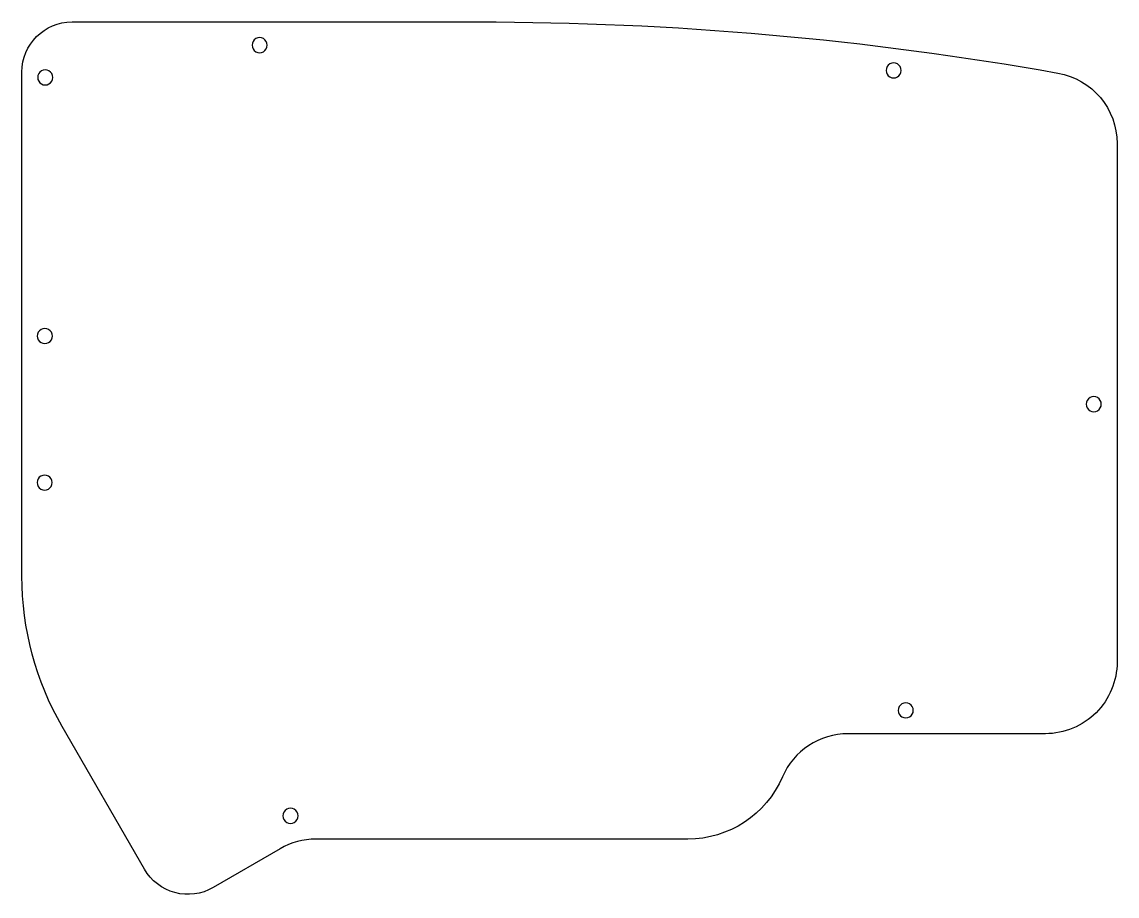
# Model space of a CAD drawing. Extents: x 0 to 620, y 0 to 245.
# Drawn here: x 0.1 to 152.9, y -0.1 to 121.8 of the extents above; entities that cross this region are included whole.
import ezdxf

# ---------------------------------------------------------------- set-up
doc = ezdxf.new("R2010")
doc.units = 0
doc.layers.add('Layer_1', color=7, linetype='CONTINUOUS')

msp = doc.modelspace()

# ---------------------------------------------------------------- linework, layer by layer
at = {"layer": 'Layer_1', "color": 7}
for points in [[(7.132136, 121.841951), (63.765379, 121.841951)], [(0.132148, 44.515346), (0.132148, 114.841963)], [(152.905043, 104.857932), (152.905043, 32.546938)], [(17.223905, 3.635671), (5.748992, 23.532862)], [(142.905063, 22.546947), (115.39403, 22.546947)], [(93.017782, 7.835317), (41.159023, 7.835317)], [(36.148992, 6.48978), (26.794772, 1.074641)]]:
    msp.add_lwpolyline(points, dxfattribs=at)
for points in [[(0.132148, 114.841963), (0.132148, 118.707951), (3.266149, 121.841951), (7.132136, 121.841951)], [(63.765379, 121.841951), (90.886344, 121.841951), (117.954611, 119.453191), (144.656408, 114.703359)], [(32.770295, 119.50447), (32.445424, 119.316904), (32.245296, 118.970271), (32.245296, 118.595143)], [(33.820295, 119.50447), (33.495424, 119.692032), (33.095168, 119.692032), (32.770295, 119.50447)], [(34.345293, 118.595143), (34.345293, 118.970271), (34.145165, 119.316904), (33.820295, 119.50447)], [(32.245296, 118.595143), (32.245296, 118.220015), (32.445424, 117.873382), (32.770295, 117.685819)], [(32.770295, 117.685819), (33.095168, 117.498254), (33.495424, 117.498254), (33.820295, 117.685819)], [(33.820295, 117.685819), (34.145165, 117.873382), (34.345293, 118.220015), (34.345293, 118.595143)], [(122.255252, 115.984125), (121.930382, 116.171688), (121.530126, 116.171688), (121.205255, 115.984125)], [(2.856913, 115.009619), (2.532045, 114.822056), (2.331914, 114.47542), (2.331914, 114.100295)], [(3.90691, 115.009619), (3.582042, 115.197181), (3.181784, 115.197181), (2.856913, 115.009619)], [(4.431911, 114.100295), (4.431911, 114.47542), (4.231781, 114.822056), (3.90691, 115.009619)], [(121.205255, 115.984125), (120.880384, 115.796562), (120.680254, 115.449927), (120.680254, 115.074801)], [(120.680254, 115.074801), (120.680254, 114.69967), (120.880384, 114.35304), (121.205255, 114.165475)], [(122.780251, 115.074801), (122.780251, 115.449927), (122.580123, 115.796562), (122.255252, 115.984125)], [(122.255252, 114.165475), (122.580123, 114.35304), (122.780251, 114.69967), (122.780251, 115.074801)], [(144.656408, 114.703359), (149.428721, 113.854436), (152.905043, 109.70516), (152.905043, 104.857932)], [(2.331914, 114.100295), (2.331914, 113.725166), (2.532045, 113.378534), (2.856913, 113.190968)], [(2.856913, 113.190968), (3.181784, 113.003405), (3.582042, 113.003405), (3.90691, 113.190968)], [(3.90691, 113.190968), (4.231781, 113.378534), (4.431911, 113.725166), (4.431911, 114.100295)], [(121.205255, 114.165475), (121.530126, 113.977909), (121.930382, 113.977909), (122.255252, 114.165475)], [(2.805351, 78.930809), (2.48048, 78.743247), (2.28035, 78.396616), (2.28035, 78.021491)], [(2.28035, 78.021491), (2.28035, 77.646365), (2.48048, 77.299735), (2.805351, 77.112172)], [(3.855348, 78.930809), (3.530478, 79.118372), (3.130222, 79.118372), (2.805351, 78.930809)], [(4.380347, 78.021491), (4.380347, 78.396616), (4.180219, 78.743247), (3.855348, 78.930809)], [(3.855348, 77.112172), (4.180219, 77.299735), (4.380347, 77.646365), (4.380347, 78.021491)], [(2.805351, 77.112172), (3.130222, 76.924609), (3.530478, 76.924609), (3.855348, 77.112172)], [(149.130066, 69.425959), (148.805196, 69.238396), (148.605067, 68.891766), (148.605067, 68.516641)], [(150.180064, 69.425959), (149.855194, 69.613522), (149.454937, 69.613522), (149.130066, 69.425959)], [(150.705064, 68.516641), (150.705064, 68.891766), (150.504935, 69.238396), (150.180064, 69.425959)], [(148.605067, 68.516641), (148.605067, 68.141515), (148.805196, 67.794885), (149.130066, 67.607322)], [(149.130066, 67.607322), (149.454937, 67.419759), (149.855194, 67.419759), (150.180064, 67.607322)], [(150.180064, 67.607322), (150.504935, 67.794885), (150.705064, 68.141515), (150.705064, 68.516641)], [(2.776123, 58.480878), (2.451252, 58.293289), (2.251124, 57.946659), (2.251124, 57.571533)], [(3.82612, 58.480878), (3.501249, 58.668441), (3.100993, 58.668441), (2.776123, 58.480878)], [(4.351118, 57.571533), (4.351118, 57.946659), (4.150991, 58.293289), (3.82612, 58.480878)], [(2.251124, 57.571533), (2.251124, 57.196408), (2.451252, 56.849778), (2.776123, 56.662215)], [(2.776123, 56.662215), (3.100993, 56.474652), (3.501249, 56.474652), (3.82612, 56.662215)], [(3.82612, 56.662215), (4.150991, 56.849778), (4.351118, 57.196408), (4.351118, 57.571533)], [(5.748992, 23.532862), (2.06921, 29.913491), (0.132145, 37.149675), (0.132148, 44.515346)], [(152.905043, 32.546938), (152.905045, 29.894758), (151.85148, 27.351217), (149.97612, 25.47588)], [(122.896437, 26.70627), (122.571567, 26.518707), (122.371436, 26.172077), (122.371436, 25.796951)], [(123.946435, 26.70627), (123.621564, 26.893833), (123.221307, 26.893833), (122.896437, 26.70627)], [(124.471434, 25.796951), (124.471434, 26.172077), (124.271305, 26.518707), (123.946435, 26.70627)], [(122.371436, 25.796951), (122.371436, 25.421799), (122.571567, 25.075169), (122.896437, 24.887606)], [(122.896437, 24.887606), (123.221307, 24.700043), (123.621564, 24.700043), (123.946435, 24.887606)], [(123.946435, 24.887606), (124.271305, 25.075169), (124.471434, 25.421799), (124.471434, 25.796951)], [(149.97612, 25.47588), (148.100759, 23.600516), (145.557224, 22.546947), (142.905063, 22.546947)], [(115.39403, 22.546947), (111.40354, 22.546947), (107.795045, 20.174458), (106.213241, 16.510885)], [(106.213241, 16.510885), (103.939733, 11.245235), (98.753273, 7.835317), (93.017782, 7.835317)], [(37.075469, 11.994639), (36.750598, 11.807077), (36.55047, 11.460447), (36.55047, 11.085321)], [(36.55047, 11.085321), (36.55047, 10.710195), (36.750598, 10.363565), (37.075469, 10.175976)], [(38.125466, 11.994639), (37.800595, 12.182202), (37.40034, 12.182202), (37.075469, 11.994639)], [(38.650465, 11.085321), (38.650465, 11.460447), (38.450337, 11.807077), (38.125466, 11.994639)], [(38.125466, 10.175976), (38.450337, 10.363565), (38.650465, 10.710195), (38.650465, 11.085321)], [(37.075469, 10.175976), (37.40034, 9.988413), (37.800595, 9.988413), (38.125466, 10.175976)], [(41.159023, 7.835317), (39.399729, 7.835317), (37.671569, 7.371185), (36.148992, 6.48978)], [(21.478317, 0.370665), (19.682981, 0.851069), (18.152382, 2.025711), (17.223905, 3.635671)], [(26.794772, 1.074641), (25.186343, 0.143521), (23.273655, -0.109738), (21.478317, 0.370665)]]:
    msp.add_open_spline(points, degree=3, dxfattribs=at)

doc.saveas('drawing.dxf')
